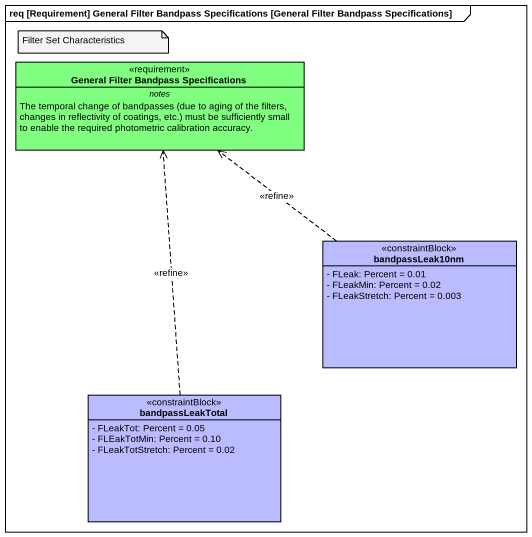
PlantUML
@startuml
mainframe req [Requirement] General Filter Bandpass Specifications [General Filter Bandpass Specifications]
hide circle
hide empty members
skinparam classAttributeIconSize 0
class "General Filter Bandpass Specifications" as General_Filter_Bandpass <<requirement>> #80FF80 {
  -- notes --
  {field} The temporal change of bandpasses (due to aging of the filters, changes in reflectivity of coatings, etc.) must be sufficiently small to enable the required photometric calibration accuracy.
}
class bandpassLeak10nm <<constraintBlock>> #BBBBFF {
  - FLeak: Percent = 0.01
  - FLeakMin: Percent = 0.02
  - FLeakStretch: Percent = 0.003
}
class bandpassLeakTotal <<constraintBlock>> #BBBBFF {
  - FLeakTot: Percent = 0.05
  - FLEakTotMin: Percent = 0.10
  - FLeakTotStretch: Percent = 0.02
}
bandpassLeak10nm .up.> General_Filter_Bandpass : <<refine>>
bandpassLeakTotal .up.> General_Filter_Bandpass : <<refine>>
note as N1
  Filter Set Characteristics
end note
@enduml
